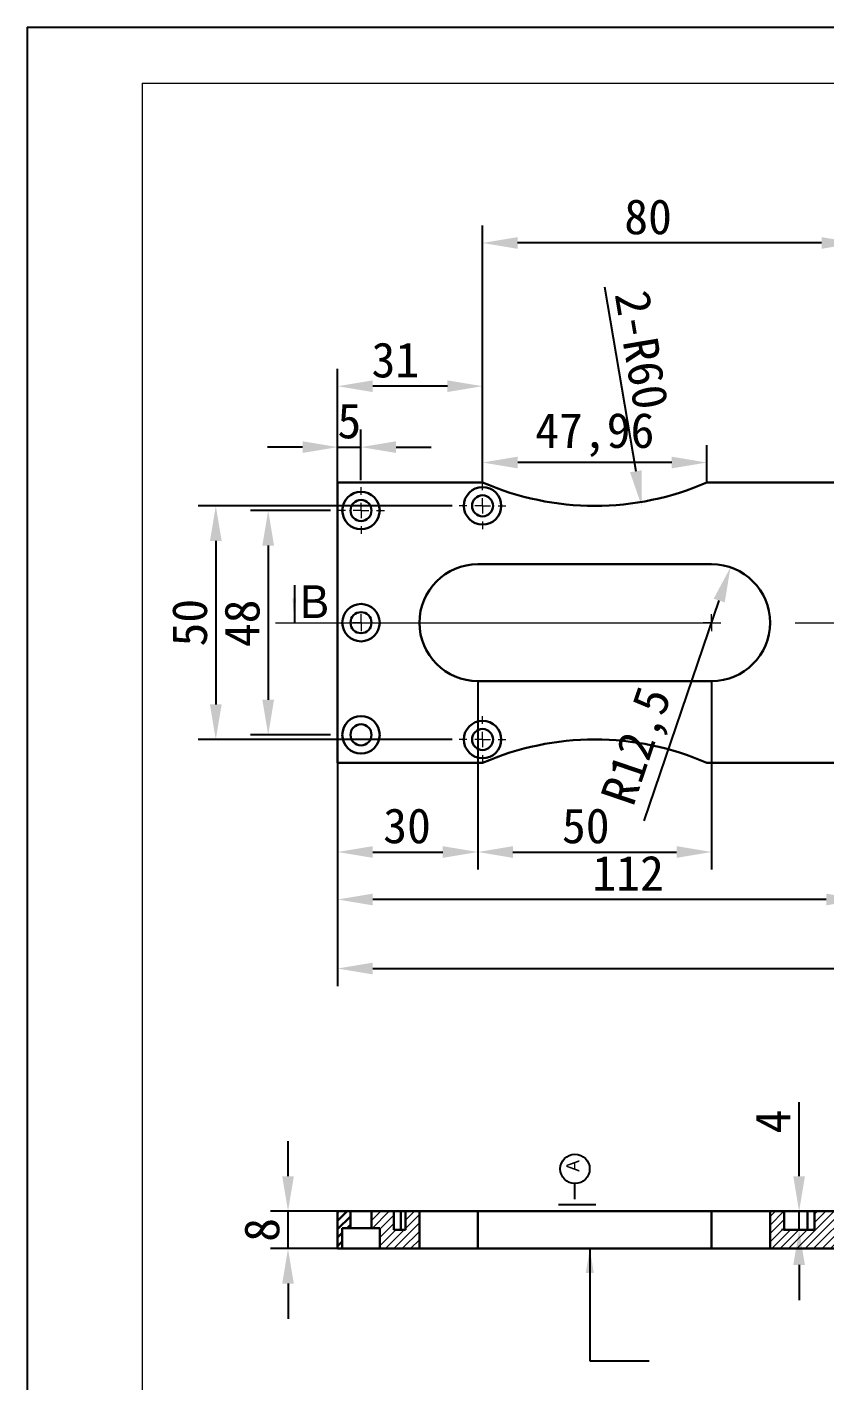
# Model space of a CAD drawing. Header units: millimetres. Extents: x 13 to 7248, y -1201 to 1478.
# Drawn here: x 4613.1 to 4783.7, y -898.2 to -608.5 of the extents above; entities that cross this region are included whole.
import ezdxf

# ---------------------------------------------------------------- set-up
doc = ezdxf.new("R2010")
doc.units = ezdxf.units.MM
doc.header["$LTSCALE"] = 5
doc.header["$PDSIZE"] = -1
doc.linetypes.add('CENTER2', pattern=[28.575, 19.05, -3.175, 3.175, -3.175])
doc.linetypes.add('SLD-实线', pattern=[0])
doc.layers.get('0').update_dxf_attribs({"lineweight": 30})
for name, color, linetype, lineweight in [('中心线层', 1, 'CENTER2', 13), ('剖面层', 2, 'Continuous', 15), ('粗实线', 7, 'SLD-实线', 15)]:
    doc.layers.add(name, color=color, linetype=linetype, lineweight=lineweight)
for name, color, linetype in [('图框', 7, 'SLD-实线'), ('文字层', 7, 'SLD-实线'), ('标注层', 96, 'SLD-实线'), ('标注线', 4, 'SLD-实线')]:
    doc.layers.add(name, color=color, linetype=linetype)
doc.styles.add('SLDTEXTSTYLE3', font='', dxfattribs={"bigfont": 'bigfont'})
doc.styles.get("Standard").update_dxf_attribs({"font": ''})
doc.styles.get('SLDTEXTSTYLE3').set_extended_font_data('汉仪长仿宋体')
doc.styles.get('Standard').set_extended_font_data('SimSun')
doc.dimstyles.new('SLDDIMSTYLE11', dxfattribs={"dimtxt": 7, "dimasz": 5.2, "dimexe": 0, "dimexo": 0.0625, "dimgap": 1.75, "dimtad": 1, "dimrnd": 1e-09, "dimzin": 12, "dimdsep": 46, "dimtxsty": 'SLDTEXTSTYLE3', "dimsah": 1, "dimcen": 0.09, "dimadec": 0, "dimazin": 3, "dimtol": 1, "dimtp": 0.2, "dimtfac": 1, "dimtofl": 0, "dimtmove": 0, "dimatfit": 3, "dimfxl": 0, "dimfrac": 2, "dimtolj": 1, "dimtzin": 0, "dimarcsym": 0})
doc.dimstyles.new('副本3-1', dxfattribs={"dimscale": 3, "dimtxt": 2.5, "dimasz": 2.5, "dimexe": 1.25, "dimexo": 0, "dimtad": 1, "dimtxsty": 'Standard', "dimcen": 2.5, "dimclrt": 256, "dimadec": 0, "dimazin": 0, "dimtfac": 1, "dimtmove": 0, "dimatfit": 3, "dimfxl": 0, "dimarcsym": 0})
pattern_1 = [(45, (4608.0797, -1224.5213), (-0.8980256, 0.8980256), [])]

# ---------------------------------------------------------------- blocks, each defined once
blk = doc.blocks.new('*D491')
at = {"layer": 'Defpoints', "color": 0}
for p in [(4684.5, -698.38), (4679.5, -705.95), (4684.5, -705.45)]:
    blk.add_point(p, dxfattribs=at)
at = {"layer": '标注层', "color": 0, "lineweight": -2}
for p, q in [((4679.5, -705.95), (4679.5, -694.63)), ((4684.5, -705.45), (4684.5, -694.63)), ((4672, -698.38), (4664.5, -698.38)), ((4679.5, -698.38), (4684.5, -698.38)), ((4692, -698.38), (4699.5, -698.38))]:
    blk.add_line(p, q, dxfattribs=at)
at = {"layer": '标注层', "color": 0}
for points in [[(4672, -697.13), (4672, -699.63), (4679.5, -698.38)], [(4692, -697.13), (4692, -699.63), (4684.5, -698.38)]]:
    blk.add_solid(points, dxfattribs=at)
at = {"layer": '标注层', "insert": (4682, -689.01), "char_height": 7.5, "attachment_point": 2}
blk.add_mtext('5', dxfattribs=at)
blk = doc.blocks.new('*D492')
at = {"layer": 'Defpoints', "color": 0}
for p in [(4679.5, -685.35), (4679.5, -705.95), (4710.5, -704.45)]:
    blk.add_point(p, dxfattribs=at)
at = {"layer": '标注层', "color": 0, "lineweight": -2}
for p, q in [((4679.5, -705.95), (4679.5, -681.6)), ((4710.5, -704.45), (4710.5, -681.6)), ((4703, -685.35), (4687, -685.35))]:
    blk.add_line(p, q, dxfattribs=at)
at = {"layer": '标注层', "color": 0}
for points in [[(4687, -684.1), (4687, -686.6), (4679.5, -685.35)], [(4703, -684.1), (4703, -686.6), (4710.5, -685.35)]]:
    blk.add_solid(points, dxfattribs=at)
at = {"layer": '标注层', "insert": (4691.85, -675.97), "char_height": 7.5, "attachment_point": 2}
blk.add_mtext('31', dxfattribs=at)
blk = doc.blocks.new('*D493')
at = {"layer": 'Defpoints', "color": 0}
for p in [(4710.5, -654.7), (4710.5, -704.45), (4790.5, -704.45)]:
    blk.add_point(p, dxfattribs=at)
at = {"layer": '标注层', "color": 0, "lineweight": -2}
for p, q in [((4710.5, -704.45), (4710.5, -650.95)), ((4790.5, -704.45), (4790.5, -650.95)), ((4783, -654.7), (4718, -654.7))]:
    blk.add_line(p, q, dxfattribs=at)
at = {"layer": '标注层', "color": 0}
for points in [[(4718, -653.45), (4718, -655.95), (4710.5, -654.7)], [(4783, -653.45), (4783, -655.95), (4790.5, -654.7)]]:
    blk.add_solid(points, dxfattribs=at)
at = {"layer": '标注层', "insert": (4745.9, -645.33), "char_height": 7.5, "attachment_point": 2}
blk.add_mtext('80', dxfattribs=at)
blk = doc.blocks.new('*D495')
at = {"layer": 'Defpoints', "color": 0}
for p in [(4678, -711.95), (4664.65, -759.95), (4678, -759.95)]:
    blk.add_point(p, dxfattribs=at)
at = {"layer": '标注层', "color": 0, "lineweight": -2}
for p, q in [((4678, -711.95), (4660.9, -711.95)), ((4664.65, -719.45), (4664.65, -752.45)), ((4678, -759.95), (4660.9, -759.95))]:
    blk.add_line(p, q, dxfattribs=at)
at = {"layer": '标注层', "color": 0}
for points in [[(4663.4, -719.45), (4665.9, -719.45), (4664.65, -711.95)], [(4663.4, -752.45), (4665.9, -752.45), (4664.65, -759.95)]]:
    blk.add_solid(points, dxfattribs=at)
at = {"layer": '标注层', "insert": (4655.28, -736.1), "char_height": 7.5, "attachment_point": 2, "rotation": 90}
blk.add_mtext('48', dxfattribs=at)
blk = doc.blocks.new('*D496')
at = {"layer": 'Defpoints', "color": 0}
for p in [(4704, -710.95), (4653.44, -760.95), (4704, -760.95)]:
    blk.add_point(p, dxfattribs=at)
at = {"layer": '标注层', "color": 0, "lineweight": -2}
for p, q in [((4704, -710.95), (4649.69, -710.95)), ((4653.44, -718.45), (4653.44, -753.45)), ((4704, -760.95), (4649.69, -760.95))]:
    blk.add_line(p, q, dxfattribs=at)
at = {"layer": '标注层', "color": 0}
for points in [[(4652.19, -718.45), (4654.69, -718.45), (4653.44, -710.95)], [(4652.19, -753.45), (4654.69, -753.45), (4653.44, -760.95)]]:
    blk.add_solid(points, dxfattribs=at)
at = {"layer": '标注层', "insert": (4644.07, -735.95), "char_height": 7.5, "attachment_point": 2, "rotation": 90}
blk.add_mtext('50', dxfattribs=at)
blk = doc.blocks.new('*D497')
at = {"layer": 'Defpoints', "color": 0}
for p in [(4709.5, -748.45), (4759.5, -748.45), (4759.5, -785.02)]:
    blk.add_point(p, dxfattribs=at)
at = {"layer": '标注层', "color": 0, "lineweight": -2}
for p, q in [((4709.5, -748.45), (4709.5, -788.77)), ((4759.5, -748.45), (4759.5, -788.77)), ((4717, -785.02), (4752, -785.02))]:
    blk.add_line(p, q, dxfattribs=at)
at = {"layer": '标注层', "color": 0}
for points in [[(4717, -783.77), (4717, -786.27), (4709.5, -785.02)], [(4752, -783.77), (4752, -786.27), (4759.5, -785.02)]]:
    blk.add_solid(points, dxfattribs=at)
at = {"layer": '标注层', "insert": (4732.58, -775.65), "char_height": 7.5, "attachment_point": 2}
blk.add_mtext('50', dxfattribs=at)
blk = doc.blocks.new('*D500')
at = {"layer": 'Defpoints', "color": 0}
for p in [(4709.5, -750.95), (4679.5, -765.95), (4709.5, -785.02)]:
    blk.add_point(p, dxfattribs=at)
at = {"layer": '标注层', "color": 0, "lineweight": -2}
for p, q in [((4709.5, -750.95), (4709.5, -788.77)), ((4679.5, -765.95), (4679.5, -788.77)), ((4687, -785.02), (4702, -785.02))]:
    blk.add_line(p, q, dxfattribs=at)
at = {"layer": '标注层', "color": 0}
for points in [[(4687, -783.77), (4687, -786.27), (4679.5, -785.02)], [(4702, -783.77), (4702, -786.27), (4709.5, -785.02)]]:
    blk.add_solid(points, dxfattribs=at)
at = {"layer": '标注层', "insert": (4694.35, -775.65), "char_height": 7.5, "attachment_point": 2}
blk.add_mtext('30', dxfattribs=at)
blk = doc.blocks.new('*D501')
at = {"layer": 'Defpoints', "color": 0}
for p in [(4763.53, -724.11), (4759.5, -735.95)]:
    blk.add_point(p, dxfattribs=at)
at = {"layer": '标注层', "color": 0, "lineweight": -2}
blk.add_line((4745.06, -778.32), (4761.11, -731.21), dxfattribs=at)
at = {"layer": '标注层', "color": 0}
blk.add_solid([(4759.93, -730.81), (4762.3, -731.62), (4763.53, -724.11)], dxfattribs=at)
at = {"layer": '标注层', "insert": (4735.6, -773.12), "char_height": 7.5, "attachment_point": 1, "rotation": 71.1821}
blk.add_mtext('R12,5', dxfattribs=at)
blk = doc.blocks.new('*D502')
at = {"layer": 'Defpoints', "color": 0}
for p in [(4734.5, -651.79), (4744.52, -710.95)]:
    blk.add_point(p, dxfattribs=at)
at = {"layer": '标注层', "color": 0, "lineweight": -2}
blk.add_line((4736.59, -664.11), (4743.27, -703.55), dxfattribs=at)
at = {"layer": '标注层', "color": 0}
blk.add_solid([(4744.5, -703.34), (4742.04, -703.76), (4744.52, -710.95)], dxfattribs=at)
at = {"layer": '标注层', "insert": (4746.15, -664.39), "char_height": 7.5, "attachment_point": 1, "rotation": 279.6154}
blk.add_mtext('2-R60', dxfattribs=at)
blk = doc.blocks.new('*D503')
at = {"layer": 'Defpoints', "color": 0}
for p in [(4710.52, -701.68), (4710.52, -705.95), (4758.48, -705.95)]:
    blk.add_point(p, dxfattribs=at)
at = {"layer": '标注层', "color": 0, "lineweight": -2}
for p, q in [((4710.52, -705.95), (4710.52, -697.93)), ((4758.48, -705.95), (4758.48, -697.93)), ((4750.98, -701.68), (4718.02, -701.68))]:
    blk.add_line(p, q, dxfattribs=at)
at = {"layer": '标注层', "color": 0}
for points in [[(4718.02, -700.43), (4718.02, -702.93), (4710.52, -701.68)], [(4750.98, -700.43), (4750.98, -702.93), (4758.48, -701.68)]]:
    blk.add_solid(points, dxfattribs=at)
at = {"layer": '标注层', "insert": (4734.5, -691.05), "char_height": 7.5, "attachment_point": 2}
blk.add_mtext('47,96', dxfattribs=at)
blk = doc.blocks.new('*D504')
at = {"layer": 'Defpoints', "color": 0}
for p in [(4791.5, -754.95), (4679.5, -765.95), (4679.5, -795.18)]:
    blk.add_point(p, dxfattribs=at)
at = {"layer": '标注层', "color": 0, "lineweight": -2}
for p, q in [((4791.5, -754.95), (4791.5, -798.93)), ((4679.5, -765.95), (4679.5, -798.93)), ((4784, -795.18), (4687, -795.18))]:
    blk.add_line(p, q, dxfattribs=at)
at = {"layer": '标注层', "color": 0}
for points in [[(4687, -793.93), (4687, -796.43), (4679.5, -795.18)], [(4784, -793.93), (4784, -796.43), (4791.5, -795.18)]]:
    blk.add_solid(points, dxfattribs=at)
at = {"layer": '标注层', "insert": (4741.63, -785.8), "char_height": 7.5, "attachment_point": 2}
blk.add_mtext('112', dxfattribs=at)
blk = doc.blocks.new('*D509')
at = {"layer": 'Defpoints', "color": 0}
for p in [(4934.5, -744.95), (4679.5, -765.95), (4934.5, -809.95)]:
    blk.add_point(p, dxfattribs=at)
at = {"layer": '标注层', "color": 0, "lineweight": -2}
for p, q in [((4934.5, -744.95), (4934.5, -813.7)), ((4679.5, -765.95), (4679.5, -813.7)), ((4687, -809.95), (4927, -809.95))]:
    blk.add_line(p, q, dxfattribs=at)
at = {"layer": '标注层', "color": 0}
for points in [[(4687, -808.7), (4687, -811.2), (4679.5, -809.95)], [(4927, -808.7), (4927, -811.2), (4934.5, -809.95)]]:
    blk.add_solid(points, dxfattribs=at)
at = {"layer": '标注层', "insert": (4815.98, -799.98), "char_height": 7.5, "attachment_point": 2}
blk.add_mtext('255%%p0.05', dxfattribs=at)
blk = doc.blocks.new('SW_CENTERMARKSYMBOL_7')
at = {"color": 0, "linetype": 'SLD-实线', "lineweight": 0}
for p, q in [((0, 8.33), (0, 12.5)), ((-8.33, 0), (-12.5, 0)), ((0, 0), (-4.17, 0)), ((0, 0), (0, 4.17)), ((0, 0), (0, -4.17)), ((0, 0), (4.17, 0)), ((8.33, 0), (12.5, 0)), ((0, -8.33), (0, -12.5))]:
    blk.add_line(p, q, dxfattribs=at)
blk = doc.blocks.new('SW_CENTERMARKSYMBOL_8')
at = {"color": 0, "linetype": 'SLD-实线', "lineweight": 0}
for p, q in [((0, 8.33), (0, 12.5)), ((-8.33, 0), (-12.5, 0)), ((0, 0), (-4.17, 0)), ((0, 0), (0, 4.17)), ((0, 0), (0, -4.17)), ((0, 0), (4.17, 0)), ((8.33, 0), (12.5, 0)), ((0, -8.33), (0, -12.5))]:
    blk.add_line(p, q, dxfattribs=at)
blk = doc.blocks.new('SW_CENTERMARKSYMBOL_9')
at = {"color": 0, "linetype": 'SLD-实线', "lineweight": 0}
for p, q in [((0, 8.33), (0, 12.5)), ((-8.33, 0), (-12.5, 0)), ((0, 0), (-4.17, 0)), ((0, 0), (0, 4.17)), ((0, 0), (0, -4.17)), ((0, 0), (4.17, 0)), ((8.33, 0), (12.5, 0)), ((0, -8.33), (0, -12.5))]:
    blk.add_line(p, q, dxfattribs=at)
blk = doc.blocks.new('SW_CENTERMARKSYMBOL_11')
at = {"color": 0, "linetype": 'SLD-实线', "lineweight": 0}
for p, q in [((-2.5, 0), (-4.6, 0)), ((0, 0), (-2.5, 0)), ((0, 2.5), (0, 4.6)), ((0, 0), (0, 2.5)), ((0, 0), (0, -2.5)), ((0, 0), (2.5, 0)), ((2.5, 0), (4.6, 0)), ((0, -2.5), (0, -4.6))]:
    blk.add_line(p, q, dxfattribs=at)
blk = doc.blocks.new('SW_CENTERMARKSYMBOL_14')
at = {"color": 0, "linetype": 'SLD-实线', "lineweight": 0}
for p, q in [((-2.5, 0), (-4.6, 0)), ((0, 0), (-2.5, 0)), ((0, 2.5), (0, 4.6)), ((0, 0), (0, 2.5)), ((0, 0), (0, -2.5)), ((0, 0), (2.5, 0)), ((2.5, 0), (4.6, 0)), ((0, -2.5), (0, -4.6))]:
    blk.add_line(p, q, dxfattribs=at)
blk = doc.blocks.new('*D517')
at = {"layer": 'Defpoints', "color": 0}
for p in [(4679.5, -861.88), (4778.21, -861.88), (4781.5, -865.88)]:
    blk.add_point(p, dxfattribs=at)
at = {"layer": '标注层', "color": 0, "lineweight": -2}
for p, q in [((4778.21, -854.38), (4778.21, -838.52)), ((4679.5, -861.88), (4781.96, -861.88)), ((4778.21, -865.88), (4778.21, -861.88)), ((4781.5, -865.88), (4774.46, -865.88)), ((4778.21, -873.38), (4778.21, -880.88))]:
    blk.add_line(p, q, dxfattribs=at)
at = {"layer": '标注层', "color": 0}
for points in [[(4776.96, -854.38), (4779.46, -854.38), (4778.21, -861.88)], [(4776.96, -873.38), (4779.46, -873.38), (4778.21, -865.88)]]:
    blk.add_solid(points, dxfattribs=at)
at = {"layer": '标注层', "insert": (4768.83, -842.7), "char_height": 7.5, "attachment_point": 2, "rotation": 90}
blk.add_mtext('4', dxfattribs=at)
blk = doc.blocks.new('*D519')
at = {"layer": 'Defpoints', "color": 0}
for p in [(4668.89, -861.88), (4679.5, -861.88), (4679.5, -869.88)]:
    blk.add_point(p, dxfattribs=at)
at = {"layer": '标注层', "color": 0, "lineweight": -2}
for p, q in [((4668.89, -854.38), (4668.89, -846.88)), ((4679.5, -861.88), (4665.14, -861.88)), ((4668.89, -869.88), (4668.89, -861.88)), ((4679.5, -869.88), (4665.14, -869.88)), ((4668.89, -877.38), (4668.89, -884.88))]:
    blk.add_line(p, q, dxfattribs=at)
at = {"layer": '标注层', "color": 0}
for points in [[(4667.64, -854.38), (4670.14, -854.38), (4668.89, -861.88)], [(4667.64, -877.38), (4670.14, -877.38), (4668.89, -869.88)]]:
    blk.add_solid(points, dxfattribs=at)
at = {"layer": '标注层', "insert": (4659.52, -865.88), "char_height": 7.5, "attachment_point": 2, "rotation": 90}
blk.add_mtext('8', dxfattribs=at)
blk = doc.blocks.new('SW_DATUMTAG_0')
at = {"layer": '文字层', "color": 0}
for p, q in [((-17.7, -6.86), (-17.7, 13.21)), ((-14.66, 4.33), (-6.34, 4.33))]:
    blk.add_line(p, q, dxfattribs=at)
blk.add_circle((1.53, 4.33), 7.87, dxfattribs=at)
at = {"layer": '文字层', "color": 0, "insert": (0, 9.02), "char_height": 7, "attachment_point": 1, "style": 'SLDTEXTSTYLE3'}
blk.add_mtext('A', dxfattribs=at)

msp = doc.modelspace()

# ---------------------------------------------------------------- hatches: boundary and pattern name
h = msp.add_hatch()
h.set_pattern_fill('ANSI31', color=256, scale=0.4, style=0)
h.set_pattern_definition(pattern_1)
h.paths.add_polyline_path([(4682.2512, -861.8783), (4679.5012, -861.8783), (4679.5012, -869.8783), (4680.5012, -869.8783), (4680.5012, -865.4783), (4682.2512, -865.4783)], flags=0)
at = {"layer": '剖面层'}
h = msp.add_hatch(dxfattribs=at)
h.set_pattern_fill('ANSI31', color=256, scale=0.4, style=0)
h.set_pattern_definition(pattern_1)
h.paths.add_polyline_path([(4686.7512, -861.8783), (4686.7512, -865.4783), (4688.5012, -865.4783), (4688.5012, -869.8783), (4697.0012, -869.8783), (4697.0012, -861.8783), (4694.0012, -861.8783), (4694.0012, -865.8783), (4691.5012, -865.8783), (4691.5012, -861.8783)], flags=0)
h = msp.add_hatch(dxfattribs=at)
h.set_pattern_fill('ANSI31', color=256, scale=0.4, style=0)
h.set_pattern_definition(pattern_1)
h.paths.add_polyline_path([(4772.0012, -869.8783), (4791.5012, -869.8783), (4791.5012, -861.8783), (4781.5012, -861.8783), (4781.5012, -865.8783), (4775.0012, -865.8783), (4775.0012, -861.8783), (4772.0012, -861.8783)], flags=0)

# ---------------------------------------------------------------- linework, layer by layer
for p, q in [((4679.5011, -705.9461), (4679.5011, -765.9461)), ((4710.522, -705.9461), (4679.5011, -705.9461)), ((4829.5012, -705.9461), (4758.4803, -705.9461)), ((4759.5012, -723.4461), (4709.5011, -723.4461)), ((4709.5011, -748.4461), (4759.5012, -748.4461)), ((4679.5011, -765.9461), (4710.522, -765.9461)), ((4758.4803, -765.9461), (4829.5012, -765.9461)), ((4679.5012, -861.8783), (4679.5012, -869.8783)), ((4682.2512, -861.8783), (4679.5012, -861.8783)), ((4682.2512, -861.8783), (4686.7512, -861.8783)), ((4682.2512, -865.4783), (4682.2512, -861.8783)), ((4686.7512, -861.8783), (4686.7512, -865.4783)), ((4691.5012, -861.8783), (4686.7512, -861.8783)), ((4691.5012, -865.8783), (4691.5012, -861.8783)), ((4691.5012, -861.8783), (4693.0012, -861.8783)), ((4693.0012, -861.8783), (4693.0012, -865.8783)), ((4694.0012, -861.8783), (4693.0012, -861.8783)), ((4694.0012, -865.8783), (4694.0012, -861.8783)), ((4697.0012, -861.8783), (4694.0012, -861.8783)), ((4697.0012, -861.8783), (4697.0012, -869.8783)), ((4697.0012, -861.8783), (4709.5011, -861.8783)), ((4709.5011, -869.8783), (4709.5011, -861.8783)), ((4709.5011, -861.8783), (4759.5012, -861.8783)), ((4759.5012, -869.8783), (4759.5012, -861.8783)), ((4759.5012, -861.8783), (4772.0012, -861.8783)), ((4772.0012, -869.8783), (4772.0012, -861.8783)), ((4775.0012, -861.8783), (4772.0012, -861.8783)), ((4775.0012, -861.8783), (4775.0012, -865.8783)), ((4780.0012, -861.8783), (4775.0012, -861.8783)), ((4780.0012, -865.8783), (4780.0012, -861.8783)), ((4780.0012, -861.8783), (4781.5012, -861.8783)), ((4781.5012, -861.8783), (4781.5012, -865.8783)), ((4791.5012, -861.8783), (4781.5012, -861.8783)), ((4680.5012, -869.8783), (4680.5012, -865.4783)), ((4680.5012, -865.4783), (4682.2512, -865.4783)), ((4682.2512, -865.4783), (4686.7512, -865.4783)), ((4686.7512, -865.4783), (4688.5012, -865.4783)), ((4688.5012, -865.4783), (4688.5012, -869.8783)), ((4691.5012, -865.8783), (4694.0012, -865.8783)), ((4775.0012, -865.8783), (4781.5012, -865.8783)), ((4680.5012, -869.8783), (4679.5012, -869.8783)), ((4680.5012, -869.8783), (4688.5012, -869.8783)), ((4697.0012, -869.8783), (4688.5012, -869.8783)), ((4697.0012, -869.8783), (4709.5011, -869.8783)), ((4709.5011, -869.8783), (4759.5012, -869.8783)), ((4759.5012, -869.8783), (4772.0012, -869.8783)), ((4791.5012, -869.8783), (4772.0012, -869.8783))]:
    msp.add_line(p, q)
for centre, radius in [((4684.5012, -711.9461), 4), ((4684.5012, -711.9461), 2.25), ((4710.5012, -710.9461), 4), ((4710.5012, -710.9461), 2.25), ((4684.5012, -735.9461), 4), ((4684.5012, -735.9461), 2.25), ((4684.5012, -759.9461), 4), ((4684.5012, -759.9461), 2.25), ((4710.5012, -760.9461), 4), ((4710.5012, -760.9461), 2.25)]:
    msp.add_circle(centre, radius)
for centre, radius, start, end in [((4734.5012, -650.9461), 60, 246.443536, 293.556464), ((4709.5011, -735.9461), 12.5, 90, 270), ((4759.5012, -735.9461), 12.5, 270, 90), ((4734.5012, -820.9461), 60, 66.443536, 113.556464)]:
    msp.add_arc(centre, radius, start, end)
at = {"layer": '中心线层'}
msp.add_line((4666.2423, -735.9461), (4969.0793, -735.9461), dxfattribs=at)
at = {"layer": '图框'}
for q in [(5023.6797, -608.5054), (4613.0797, -1197.1054)]:
    msp.add_line((4613.0797, -608.5054), q, dxfattribs=at)
at = {"layer": '标注线'}
msp.add_line((4670.2423, -727.9461), (4670.2423, -735.9461), dxfattribs=at)
msp.add_solid([(4670.2423, -735.9461), (4670.6423, -730.7461), (4669.8423, -730.7461)], dxfattribs=at)
at = {"layer": '粗实线'}
for q in [(5011.6797, -620.5054), (4637.6797, -1184.5054)]:
    msp.add_line((4637.6797, -620.5054), q, dxfattribs=at)

# ---------------------------------------------------------------- block references
at = {"layer": '中心线层', "xscale": 0.3999999999996362, "yscale": 0.4000000000000909, "zscale": 0.4}
for name, p in [('SW_CENTERMARKSYMBOL_8', (4710.5012, -710.9461)), ('SW_CENTERMARKSYMBOL_9', (4684.5012, -711.9461)), ('SW_CENTERMARKSYMBOL_11', (4684.5012, -735.9461)), ('SW_CENTERMARKSYMBOL_14', (4759.5012, -735.9461)), ('SW_CENTERMARKSYMBOL_7', (4710.5012, -760.9461))]:
    msp.add_blockref(name, p, dxfattribs=at)
at = {"layer": '标注层', "xscale": 0.3999999999996362, "yscale": 0.3999999999996362, "zscale": 0.4, "rotation": 90}
msp.add_blockref('SW_DATUMTAG_0', (4731.9937, -853.4357), dxfattribs=at)

# ---------------------------------------------------------------- texts
at = {"layer": '标注线', "insert": (4671.4659, -727.9461), "char_height": 7, "attachment_point": 1, "style": 'SLDTEXTSTYLE3'}
msp.add_mtext('B', dxfattribs=at)

# ---------------------------------------------------------------- dimensions: what is measured, and where the dimension line sits
at = {"layer": '标注层'}
for base, p1, p2, picture, middle in [((4710.5012, -654.704), (4790.5012, -704.4461), (4710.5012, -704.4461), '*D493', (4745.9008, -654.704)), ((4679.5012, -685.3456), (4710.5012, -704.4461), (4679.5012, -705.9461), '*D492', (4691.8479, -685.3456)), ((4684.5012, -698.3822), (4679.5012, -705.9461), (4684.5012, -705.4461), '*D491', (4682.0012, -698.3822)), ((4710.522, -701.6807), (4758.4803, -705.9461), (4710.522, -705.9461), '*D503', (4734.5012, -701.6807)), ((4759.5012, -785.0249), (4709.5011, -748.4461), (4759.5012, -748.4461), '*D497', (4732.5834, -785.0249)), ((4709.5011, -785.0249), (4679.5012, -765.9461), (4709.5011, -750.9461), '*D500', (4694.347, -785.0249)), ((4679.5012, -795.1763), (4791.5012, -754.9461), (4679.5012, -765.9461), '*D504', (4741.6339, -795.1763))]:
    dim = msp.add_linear_dim(base=base, p1=p1, p2=p2, dimstyle='副本3-1', dxfattribs=at)
    dim.commit()
    dim.dimension.update_dxf_attribs({"geometry": picture, "text_midpoint": middle, "dimtype": 160})
dim = msp.add_radius_dim(center=(4734.5012, -651.789), mpoint=(4744.5231, -710.9461), text='2-<>', dimstyle='副本3-1', dxfattribs=at)
dim.commit()
dim.dimension.update_dxf_attribs({"geometry": '*D502', "text_midpoint": (4739.0504, -678.6421), "dimtype": 164})
for base, p1, p2, picture, middle in [((4653.4431, -760.9461), (4704.0012, -710.9461), (4704.0012, -760.9461), '*D496', (4653.4431, -735.9461)), ((4664.6546, -759.9461), (4678.0012, -711.9461), (4678.0012, -759.9461), '*D495', (4664.6546, -736.0975)), ((4778.2054, -861.8783), (4781.5012, -865.8783), (4679.5012, -861.8783), '*D517', (4778.2054, -842.6988)), ((4668.8923, -861.8783), (4679.5012, -869.8783), (4679.5012, -861.8783), '*D519', (4668.8923, -865.8783))]:
    dim = msp.add_linear_dim(base=base, p1=p1, p2=p2, angle=90, dimstyle='副本3-1', dxfattribs=at)
    dim.commit()
    dim.dimension.update_dxf_attribs({"geometry": picture, "text_midpoint": middle, "dimtype": 160})
dim = msp.add_radius_dim(center=(4759.5012, -735.9461), mpoint=(4763.5332, -724.1142), dimstyle='副本3-1', dxfattribs=at)
dim.commit()
dim.dimension.update_dxf_attribs({"geometry": '*D501', "text_midpoint": (4749.8282, -764.3313), "dimtype": 164})
dim = msp.add_linear_dim(base=(4934.5012, -809.9461), p1=(4679.5012, -765.9461), p2=(4934.5012, -744.9461), text='<>%%p0.05', dimstyle='副本3-1', dxfattribs=at)
dim.commit()
dim.dimension.update_dxf_attribs({"geometry": '*D509', "text_midpoint": (4815.9827, -809.9461), "dimtype": 160})

# ---------------------------------------------------------------- leaders
msp.add_leader([(4733.4396, -869.8783), (4733.4396, -893.8783), (4746.1396, -893.8783)], dimstyle='SLDDIMSTYLE11', dxfattribs=at)

doc.saveas('drawing.dxf')
